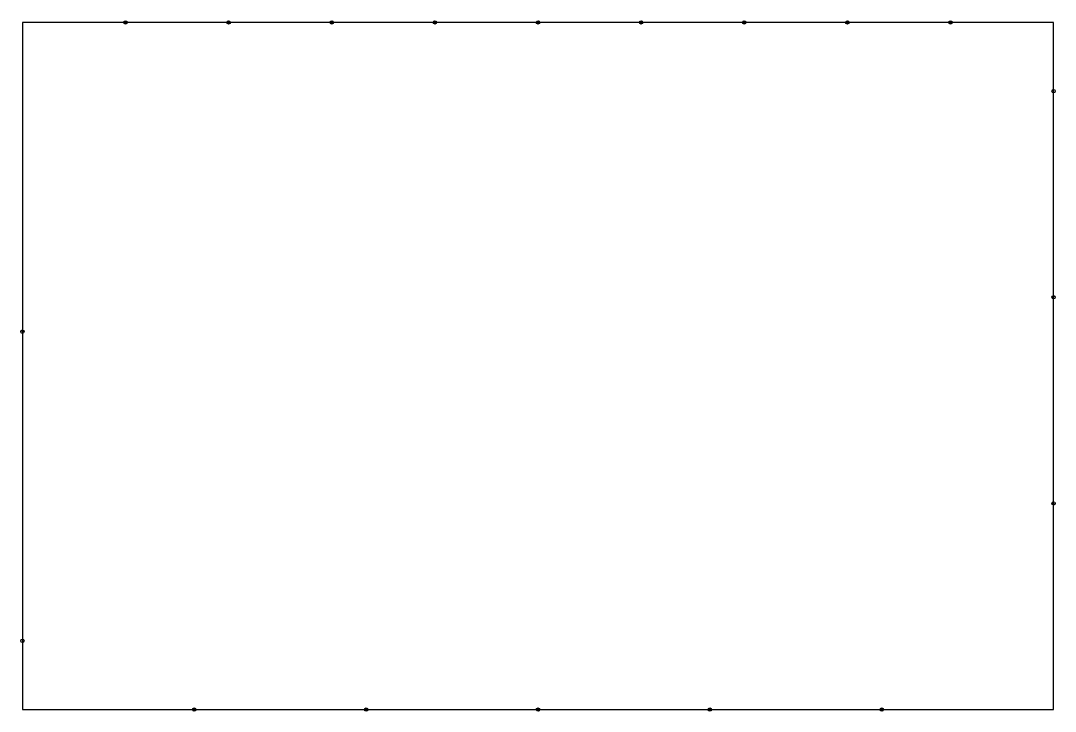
# Model space of a CAD drawing. Header units: millimetres. Extents: x 50 to 350, y 10 to 210.
import ezdxf

# ---------------------------------------------------------------- set-up
doc = ezdxf.new("R2010")
doc.units = ezdxf.units.MM
doc.header["$PDMODE"] = 32

msp = doc.modelspace()

# ---------------------------------------------------------------- linework, layer by layer
for p, q in [((350, 210), (50, 210)), ((50, 210), (50, 10)), ((350, 10), (350, 210)), ((50, 10), (350, 10))]:
    msp.add_line(p, q)
for p in [(80, 210), (110, 210), (140, 210), (170, 210), (200, 210), (230, 210), (260, 210), (290, 210), (320, 210), (350, 190), (350, 130), (50, 120), (350, 70), (50, 30), (100, 10), (150, 10), (200, 10), (250, 10), (300, 10)]:
    msp.add_point(p)

doc.saveas('drawing.dxf')
